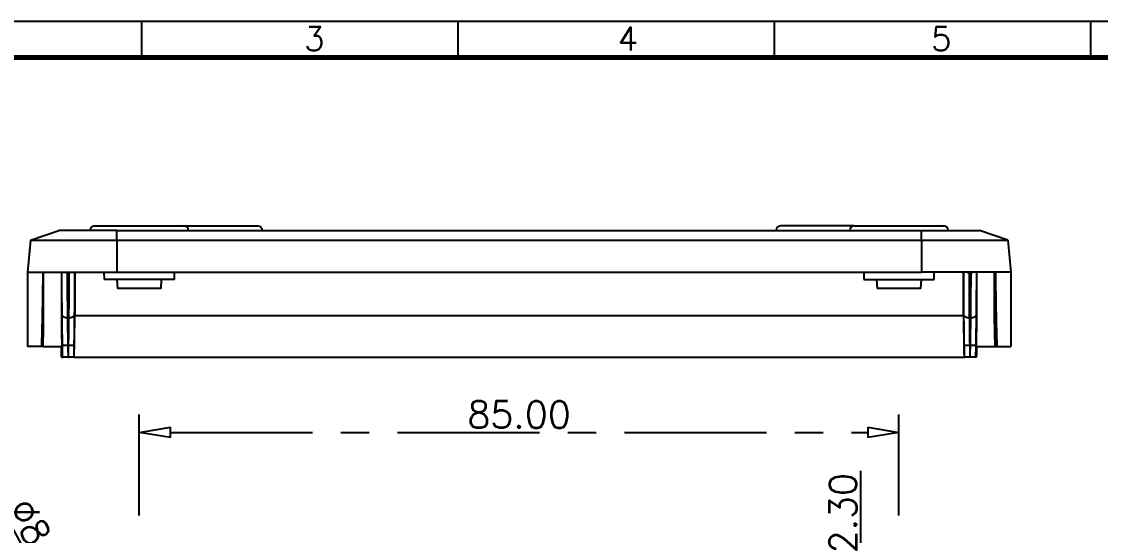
# Model space of a CAD drawing. Header units: millimetres. Extents: x 3683 to 5830, y 1279 to 1555.
# Drawn here: x 3744.7 to 3865.4, y 1497.5 to 1555 of the extents above; entities that cross this region are included whole.
import ezdxf

# ---------------------------------------------------------------- set-up
doc = ezdxf.new("R2010")
doc.units = ezdxf.units.MM
doc.header["$LTSCALE"] = 0.5
doc.linetypes.add('CENTER', pattern=[50.8, 31.75, -6.35, 6.35, -6.35])
doc.layers.add('112', color=7, linetype='Continuous', true_color=0xffffff)
doc.layers.add('A1_KUANG', color=7, linetype='Continuous')
doc.layers.add('A4_KUANG', color=7, linetype='Continuous')
doc.layers.add('dim', color=82, linetype='Continuous', lineweight=9)
doc.styles.get("Standard").update_dxf_attribs({"font": 'txt', "bigfont": 'gbcbig.shx'})
doc.dimstyles.new('VT-3.00', dxfattribs={"dimtxt": 3, "dimasz": 3.5, "dimexe": 2, "dimexo": 1.8, "dimgap": 0.5, "dimtad": 1, "dimzin": 0, "dimdsep": 46, "dimtxsty": 'Standard', "dimblk": 'CLOSEDBLANK', "dimcen": 0.3, "dimclrd": 1, "dimclre": 1, "dimclrt": 7, "dimadec": 1, "dimazin": 0, "dimtfac": 1, "dimtofl": 0, "dimtmove": 0, "dimatfit": 3, "dimldrblk": 'CLOSEDBLANK', "dimfxl": 0, "dimtolj": 1, "dimtzin": 0, "dimarcsym": 0})

# ---------------------------------------------------------------- blocks, each defined once
blk = doc.blocks.new('A$C3291225B')
at = {"layer": 'A4_KUANG'}
for p, q in [((53.317, 194.147), (53.317, 197.012)), ((78.543, 194.147), (78.543, 197.012)), ((103.769, 194.147), (103.769, 197.012)), ((128.995, 194.147), (128.995, 197.012)), ((258, 194.147), (2.865, 194.147))]:
    blk.add_line(p, q, dxfattribs=at)
at = {"layer": 'A4_KUANG', "color": 8}
blk.add_lwpolyline([(258, 0), (258, 197.012), (0, 197.012), (0, 0)], close=True, dxfattribs=at)
at = {"layer": 'A4_KUANG', "const_width": 0.4}
blk.add_lwpolyline([(2.865, 2.865), (2.865, 194.147), (255.126, 194.147), (255.135, 2.865), (2.865, 2.865)], dxfattribs=at)
at = {"layer": 'A4_KUANG'}
for s, p in [('3', (66.252, 194.69)), ('4', (91.254, 194.69)), ('5', (116.255, 194.69))]:
    blk.add_text(s, height=1.91, dxfattribs=at).set_placement(p)
blk = doc.blocks.new('_ClosedBlank')
at = {"color": 0, "linetype": 'ByBlock', "lineweight": -2}
for p, q in [((-1, 0.167), (0, 0)), ((-1, 0.167), (-1, -0.167)), ((0, 0), (-1, -0.167))]:
    blk.add_line(p, q, dxfattribs=at)
blk = doc.blocks.new('*D2')
at = {"layer": 'Defpoints', "color": 0, "linetype": 'CENTER'}
for p in [(8313.66, 3101.62), (8228.66, 3065.13), (8313.66, 3065.13)]:
    blk.add_point(p, dxfattribs=at)
at = {"layer": 'dim', "color": 1, "linetype": 'CENTER', "lineweight": -2}
for p, q in [((8228.66, 3066.93), (8228.66, 3103.62)), ((8313.66, 3066.93), (8313.66, 3103.62)), ((8232.16, 3101.62), (8310.16, 3101.62))]:
    blk.add_line(p, q, dxfattribs=at)
at = {"layer": 'dim', "color": 1, "linetype": 'CENTER', "lineweight": -2, "xscale": 3.5, "yscale": 3.5, "zscale": 3.5, "rotation": 180}
blk.add_blockref('_ClosedBlank', (8228.66, 3101.62), dxfattribs=at)
at = {"layer": 'dim', "color": 1, "linetype": 'CENTER', "lineweight": -2, "xscale": 3.5, "yscale": 3.5, "zscale": 3.5}
blk.add_blockref('_ClosedBlank', (8313.66, 3101.62), dxfattribs=at)
at = {"layer": 'dim', "color": 7, "linetype": 'CENTER', "insert": (8271.16, 3103.62), "char_height": 3, "attachment_point": 5}
blk.add_mtext('\\A1;85.00', dxfattribs=at)
blk = doc.blocks.new('*D11')
at = {"layer": 'Defpoints', "color": 0, "linetype": 'CENTER'}
for p in [(8226.73, 3068.64), (8230.59, 3061.62)]:
    blk.add_point(p, dxfattribs=at)
at = {"layer": 'dim', "color": 1, "linetype": 'CENTER', "lineweight": -2}
for p, q in [((8213.3, 3093.06), (8225.05, 3071.7)), ((8228.36, 3065.13), (8228.96, 3065.13)), ((8228.66, 3064.83), (8228.66, 3065.43))]:
    blk.add_line(p, q, dxfattribs=at)
at = {"layer": 'dim', "color": 1, "linetype": 'CENTER', "lineweight": -2, "xscale": 3.5, "yscale": 3.5, "zscale": 3.5, "rotation": 298.7962139689795}
blk.add_blockref('_ClosedBlank', (8226.73, 3068.64), dxfattribs=at)
at = {"layer": 'dim', "color": 7, "linetype": 'CENTER', "insert": (8217.95, 3088.77), "char_height": 3, "attachment_point": 5, "rotation": 298.7962}
blk.add_mtext('\\A1;∅8.00', dxfattribs=at)
blk = doc.blocks.new('*D75')
at = {"layer": 'Defpoints', "color": 0, "linetype": 'CENTER'}
for p in [(8305.46, 3080.83), (8309.4, 3080.83), (8305.46, 3078.53)]:
    blk.add_point(p, dxfattribs=at)
at = {"layer": 'dim', "color": 1, "linetype": 'CENTER', "lineweight": -2}
for p, q in [((8309.4, 3084.33), (8309.4, 3097.33)), ((8307.26, 3080.83), (8311.4, 3080.83)), ((8307.26, 3078.53), (8311.4, 3078.53)), ((8309.4, 3075.03), (8309.4, 3071.53))]:
    blk.add_line(p, q, dxfattribs=at)
at = {"layer": 'dim', "color": 1, "linetype": 'CENTER', "lineweight": -2, "xscale": 3.5, "yscale": 3.5, "zscale": 3.5}
for p, rotation in [((8309.4, 3080.83), 270), ((8309.4, 3078.53), 90)]:
    blk.add_blockref('_ClosedBlank', p, dxfattribs=dict(at, rotation=rotation))
at = {"layer": 'dim', "color": 7, "linetype": 'CENTER', "insert": (8307.4, 3092.58), "char_height": 3, "attachment_point": 5, "rotation": 90}
blk.add_mtext('\\A1;2.30', dxfattribs=at)

msp = doc.modelspace()

# ---------------------------------------------------------------- linework, layer by layer
at = {"layer": '112', "color": 7}
for p, q in [((3752.9, 1532.116), (3762.9, 1532.116)), ((3762.9, 1532.116), (3771.15, 1532.116)), ((3837.9, 1532.116), (3829.65, 1532.116)), ((3837.9, 1532.116), (3847.9, 1532.116)), ((3745.716, 1530.524), (3745.4, 1526.916)), ((3745.716, 1530.524), (3748.9, 1531.616)), ((3745.716, 1530.524), (3755.4, 1530.524)), ((3755.4, 1531.616), (3748.9, 1531.616)), ((3755.4, 1530.524), (3755.4, 1531.616)), ((3755.4, 1531.616), (3845.4, 1531.616)), ((3755.4, 1530.524), (3755.4, 1526.916)), ((3755.4, 1530.524), (3845.4, 1530.524)), ((3845.4, 1531.616), (3851.9, 1531.616)), ((3845.4, 1530.524), (3845.4, 1531.616)), ((3845.4, 1530.524), (3845.4, 1526.916)), ((3845.4, 1530.524), (3855.085, 1530.524)), ((3855.085, 1530.524), (3851.9, 1531.616)), ((3855.085, 1530.524), (3855.4, 1526.916)), ((3745.4, 1526.916), (3745.4, 1518.616)), ((3745.4, 1526.916), (3755.4, 1526.916)), ((3749.95, 1526.895), (3749.95, 1526.916)), ((3753.948, 1526.916), (3753.962, 1526.116)), ((3755.4, 1526.916), (3845.4, 1526.916)), ((3761.839, 1526.116), (3761.853, 1526.916)), ((3838.948, 1526.916), (3838.962, 1526.116)), ((3855.4, 1526.916), (3845.4, 1526.916)), ((3846.839, 1526.116), (3846.853, 1526.916)), ((3850.85, 1526.895), (3850.85, 1526.916)), ((3855.4, 1526.916), (3855.4, 1518.616)), ((3761.839, 1526.116), (3753.962, 1526.116)), ((3755.4, 1526.116), (3755.453, 1525.116)), ((3760.348, 1525.116), (3760.4, 1526.116)), ((3838.962, 1526.116), (3846.839, 1526.116)), ((3840.4, 1526.116), (3840.453, 1525.116)), ((3845.348, 1525.116), (3845.4, 1526.116)), ((3760.348, 1525.116), (3755.453, 1525.116)), ((3845.348, 1525.116), (3840.453, 1525.116)), ((3750.7, 1522.082), (3850.1, 1522.082)), ((3746.948, 1518.616), (3745.4, 1518.616)), ((3747.138, 1518.616), (3749.232, 1518.616)), ((3749.911, 1518.761), (3749.99, 1518.761)), ((3850.811, 1518.761), (3850.89, 1518.761)), ((3851.569, 1518.616), (3853.663, 1518.616)), ((3853.853, 1518.616), (3855.4, 1518.616)), ((3749.934, 1517.416), (3749.967, 1517.416)), ((3750.623, 1517.416), (3850.178, 1517.416)), ((3850.867, 1517.416), (3850.834, 1517.416))]:
    msp.add_line(p, q, dxfattribs=at)
for centre, start, end in [((3752.9, 1531.616), 90, 180), ((3762.9, 1531.616), 0, 90), ((3829.65, 1531.616), 90, 180), ((3837.9, 1531.616), 90, 180), ((3847.9, 1531.616), 0, 90)]:
    msp.add_arc(centre, 0.5, start, end, dxfattribs=at)
at = {"layer": '112', "color": 7, "extrusion": (0, 0, -1)}
msp.add_arc((-3771.15, 1531.616), 0.5, 90, 180, dxfattribs=at)
at = {"layer": '112', "color": 7}
for centre, major_axis, ratio, start_param, end_param in [((3749.837, 1527.485), (0.6, 0.002), 0.9964357, 4.3935793, 4.7088753), ((3750.063, 1527.483), (-0.6, 0.002), 0.9964357, 1.5743142, 1.8908573), ((3850.737, 1527.483), (0.6, 0.002), 0.9964357, 4.3923338, 4.7088753), ((3850.963, 1527.485), (-0.6, 0.002), 0.9964357, 1.5743126, 1.8896086), ((3749.868, 1522.093), (0.6, 0.006), 0.3906636, 3.1627417, 4.7087967), ((3750.033, 1522.093), (-0.6, 0.006), 0.3906636, 1.5743886, 3.1204437), ((3850.768, 1522.093), (0.6, 0.006), 0.3906636, 3.1627417, 4.7087967), ((3850.933, 1522.093), (-0.6, 0.006), 0.3906636, 1.5743886, 3.1204437), ((3749.911, 1518.771), (0.6, 0.01), 0.0174499, 3.1655126, 4.7120915), ((3749.99, 1518.771), (-0.6, 0.01), 0.0174499, 1.5710938, 3.1176727), ((3850.811, 1518.771), (0.6, 0.01), 0.0174499, 3.1655126, 4.7120915), ((3850.89, 1518.771), (-0.6, 0.01), 0.0174499, 1.5710938, 3.1176727)]:
    msp.add_ellipse(centre, major_axis=major_axis, ratio=ratio, start_param=start_param, end_param=end_param, dxfattribs=at)
for points, knots in [([(3747.106, 1526.918), (3747.106, 1526.914), (3747.106, 1526.888), (3747.105, 1526.805), (3747.105, 1526.77), (3747.104, 1526.686), (3747.104, 1526.637), (3747.102, 1526.471), (3747.101, 1526.334), (3747.098, 1526.009), (3747.096, 1525.821), (3747.093, 1525.501), (3747.091, 1525.388), (3747.089, 1525.152), (3747.087, 1525.029), (3747.083, 1524.644), (3747.079, 1524.368), (3747.073, 1523.922), (3747.071, 1523.769), (3747.066, 1523.452), (3747.063, 1523.289), (3747.055, 1522.79), (3747.049, 1522.444), (3747.042, 1522.082)], [0, 0, 0, 0, 0.125, 0.125, 0.1875, 0.1875, 0.25, 0.25, 0.375, 0.375, 0.5, 0.5, 0.5625, 0.5625, 0.625, 0.625, 0.75, 0.75, 0.8125, 0.8125, 0.875, 0.875, 1, 1, 1, 1]), ([(3747.2, 1522.082), (3747.2, 1522.127), (3747.2, 1522.277), (3747.2, 1522.59), (3747.201, 1523.077), (3747.201, 1523.714), (3747.201, 1524.421), (3747.201, 1525.096), (3747.201, 1525.769), (3747.201, 1526.37), (3747.201, 1526.762), (3747.2, 1526.921)], [0, 0, 0, 0, 0.0238721, 0.0805321, 0.1699455, 0.2920806, 0.4399999, 0.5841164, 0.7068467, 0.8761464, 1, 1, 1, 1]), ([(3749.2, 1526.926), (3749.2, 1526.883), (3749.2, 1526.84), (3749.2, 1526.705), (3749.2, 1526.611), (3749.2, 1526.422), (3749.2, 1526.326), (3749.2, 1525.837), (3749.2, 1525.422), (3749.2, 1524.762), (3749.2, 1524.536), (3749.2, 1524.072), (3749.2, 1523.833), (3749.2, 1523.103), (3749.2, 1522.601), (3749.2, 1522.082)], [0, 0, 0, 0, 0.0332492, 0.0332492, 0.1023029, 0.1023029, 0.1713565, 0.1713565, 0.447571, 0.447571, 0.5856782, 0.5856782, 0.7237855, 0.7237855, 1, 1, 1, 1]), ([(3749.268, 1522.082), (3749.265, 1522.456), (3749.262, 1522.819), (3749.257, 1523.51), (3749.255, 1523.839), (3749.251, 1524.466), (3749.249, 1524.762), (3749.246, 1525.323), (3749.245, 1525.58), (3749.243, 1526.05), (3749.242, 1526.262), (3749.241, 1526.547), (3749.24, 1526.636), (3749.24, 1526.795), (3749.239, 1526.865), (3749.239, 1526.929)], [0, 0, 0, 0, 0.1680143, 0.1680143, 0.3360286, 0.3360286, 0.5040429, 0.5040429, 0.6720573, 0.6720573, 0.8400716, 0.8400716, 0.9240787, 0.9240787, 1, 1, 1, 1]), ([(3749.837, 1526.886), (3749.837, 1526.854), (3749.838, 1526.797), (3749.838, 1526.634), (3749.839, 1526.528), (3749.839, 1526.332), (3749.84, 1526.261), (3749.84, 1526.105), (3749.841, 1526.022), (3749.842, 1525.757), (3749.843, 1525.559), (3749.845, 1525.121), (3749.846, 1524.881), (3749.849, 1524.358), (3749.851, 1524.081), (3749.854, 1523.497), (3749.857, 1523.19), (3749.862, 1522.546), (3749.865, 1522.207), (3749.868, 1521.858)], [0, 0, 0, 0, 0.125, 0.125, 0.25, 0.25, 0.3125, 0.3125, 0.375, 0.375, 0.5, 0.5, 0.625, 0.625, 0.75, 0.75, 0.875, 0.875, 1, 1, 1, 1]), ([(3750.064, 1526.885), (3750.064, 1526.89), (3750.048, 1526.891), (3750.006, 1526.894), (3749.979, 1526.895), (3749.95, 1526.895)], [0, 0, 0, 0, 0.5, 0.5, 1, 1, 1, 1]), ([(3750.033, 1521.858), (3750.036, 1522.207), (3750.039, 1522.546), (3750.044, 1523.19), (3750.047, 1523.497), (3750.05, 1524.081), (3750.052, 1524.358), (3750.055, 1524.881), (3750.056, 1525.121), (3750.058, 1525.559), (3750.059, 1525.757), (3750.06, 1526.022), (3750.061, 1526.105), (3750.061, 1526.261), (3750.062, 1526.332), (3750.062, 1526.528), (3750.063, 1526.634), (3750.063, 1526.797), (3750.063, 1526.854), (3750.064, 1526.886)], [0, 0, 0, 0, 0.125, 0.125, 0.25, 0.25, 0.375, 0.375, 0.5, 0.5, 0.625, 0.625, 0.6875, 0.6875, 0.75, 0.75, 0.875, 0.875, 1, 1, 1, 1]), ([(3750.662, 1526.923), (3750.661, 1526.86), (3750.661, 1526.792), (3750.661, 1526.636), (3750.66, 1526.547), (3750.659, 1526.262), (3750.658, 1526.05), (3750.656, 1525.58), (3750.655, 1525.323), (3750.652, 1524.762), (3750.65, 1524.466), (3750.646, 1523.839), (3750.644, 1523.51), (3750.639, 1522.819), (3750.636, 1522.456), (3750.633, 1522.082)], [0, 0, 0, 0, 0.0734892, 0.0734892, 0.1577175, 0.1577175, 0.326174, 0.326174, 0.4946305, 0.4946305, 0.663087, 0.663087, 0.8315435, 0.8315435, 1, 1, 1, 1]), ([(3750.7, 1526.926), (3750.7, 1526.883), (3750.7, 1526.84), (3750.7, 1526.705), (3750.7, 1526.611), (3750.7, 1526.422), (3750.7, 1526.326), (3750.701, 1525.837), (3750.701, 1525.422), (3750.701, 1524.762), (3750.701, 1524.536), (3750.701, 1524.072), (3750.701, 1523.833), (3750.7, 1523.103), (3750.7, 1522.601), (3750.7, 1522.082)], [0, 0, 0, 0, 0.0332492, 0.0332492, 0.1023029, 0.1023029, 0.1713565, 0.1713565, 0.447571, 0.447571, 0.5856782, 0.5856782, 0.7237855, 0.7237855, 1, 1, 1, 1]), ([(3850.1, 1522.082), (3850.1, 1522.601), (3850.1, 1523.1), (3850.1, 1524.062), (3850.1, 1524.524), (3850.1, 1525.189), (3850.1, 1525.406), (3850.1, 1525.826), (3850.1, 1526.028), (3850.1, 1526.469), (3850.1, 1526.703), (3850.1, 1526.926)], [0, 0, 0, 0, 0.2754062, 0.2754062, 0.5508124, 0.5508124, 0.6885155, 0.6885155, 0.8262186, 0.8262186, 1, 1, 1, 1]), ([(3850.168, 1522.082), (3850.165, 1522.456), (3850.162, 1522.814), (3850.157, 1523.502), (3850.155, 1523.832), (3850.152, 1524.304), (3850.151, 1524.458), (3850.149, 1524.757), (3850.148, 1524.902), (3850.146, 1525.319), (3850.145, 1525.575), (3850.143, 1526.045), (3850.142, 1526.259), (3850.14, 1526.632), (3850.14, 1526.789), (3850.139, 1526.924)], [0, 0, 0, 0, 0.1682051, 0.1682051, 0.3364101, 0.3364101, 0.4205127, 0.4205127, 0.5046152, 0.5046152, 0.6728203, 0.6728203, 0.8410253, 0.8410253, 1, 1, 1, 1]), ([(3850.737, 1526.886), (3850.737, 1526.854), (3850.738, 1526.797), (3850.738, 1526.634), (3850.739, 1526.528), (3850.739, 1526.332), (3850.74, 1526.261), (3850.74, 1526.105), (3850.741, 1526.022), (3850.742, 1525.757), (3850.743, 1525.559), (3850.745, 1525.121), (3850.746, 1524.881), (3850.749, 1524.358), (3850.751, 1524.081), (3850.754, 1523.497), (3850.757, 1523.19), (3850.762, 1522.546), (3850.765, 1522.207), (3850.768, 1521.858)], [0, 0, 0, 0, 0.125, 0.125, 0.25, 0.25, 0.3125, 0.3125, 0.375, 0.375, 0.5, 0.5, 0.625, 0.625, 0.75, 0.75, 0.875, 0.875, 1, 1, 1, 1]), ([(3850.964, 1526.885), (3850.964, 1526.89), (3850.948, 1526.891), (3850.906, 1526.894), (3850.879, 1526.895), (3850.85, 1526.895)], [0, 0, 0, 0, 0.5, 0.5, 1, 1, 1, 1]), ([(3850.933, 1521.858), (3850.936, 1522.207), (3850.939, 1522.546), (3850.944, 1523.19), (3850.947, 1523.497), (3850.95, 1524.081), (3850.952, 1524.358), (3850.955, 1524.881), (3850.956, 1525.121), (3850.958, 1525.559), (3850.959, 1525.757), (3850.96, 1526.022), (3850.961, 1526.105), (3850.961, 1526.261), (3850.962, 1526.332), (3850.962, 1526.528), (3850.963, 1526.634), (3850.963, 1526.797), (3850.963, 1526.854), (3850.964, 1526.886)], [0, 0, 0, 0, 0.125, 0.125, 0.25, 0.25, 0.375, 0.375, 0.5, 0.5, 0.625, 0.625, 0.6875, 0.6875, 0.75, 0.75, 0.875, 0.875, 1, 1, 1, 1]), ([(3851.562, 1526.923), (3851.561, 1526.86), (3851.561, 1526.792), (3851.561, 1526.636), (3851.56, 1526.547), (3851.559, 1526.262), (3851.558, 1526.05), (3851.556, 1525.58), (3851.555, 1525.323), (3851.552, 1524.762), (3851.55, 1524.466), (3851.546, 1523.839), (3851.544, 1523.51), (3851.539, 1522.819), (3851.536, 1522.456), (3851.533, 1522.082)], [0, 0, 0, 0, 0.0734892, 0.0734892, 0.1577175, 0.1577175, 0.326174, 0.326174, 0.4946305, 0.4946305, 0.663087, 0.663087, 0.8315435, 0.8315435, 1, 1, 1, 1]), ([(3851.6, 1522.082), (3851.6, 1522.601), (3851.6, 1523.1), (3851.601, 1524.062), (3851.601, 1524.524), (3851.601, 1525.189), (3851.601, 1525.406), (3851.601, 1525.826), (3851.6, 1526.028), (3851.6, 1526.469), (3851.6, 1526.703), (3851.6, 1526.926)], [0, 0, 0, 0, 0.2754062, 0.2754062, 0.5508124, 0.5508124, 0.6885155, 0.6885155, 0.8262186, 0.8262186, 1, 1, 1, 1]), ([(3853.695, 1526.918), (3853.695, 1526.914), (3853.695, 1526.888), (3853.696, 1526.804), (3853.696, 1526.77), (3853.697, 1526.685), (3853.697, 1526.636), (3853.699, 1526.47), (3853.7, 1526.332), (3853.703, 1526.007), (3853.705, 1525.819), (3853.709, 1525.389), (3853.712, 1525.153), (3853.718, 1524.639), (3853.722, 1524.362), (3853.728, 1523.915), (3853.73, 1523.76), (3853.735, 1523.442), (3853.738, 1523.28), (3853.746, 1522.784), (3853.752, 1522.44), (3853.759, 1522.082)], [0, 0, 0, 0, 0.125, 0.125, 0.1875, 0.1875, 0.25, 0.25, 0.375, 0.375, 0.5, 0.5, 0.625, 0.625, 0.75, 0.75, 0.8125, 0.8125, 0.875, 0.875, 1, 1, 1, 1]), ([(3747.042, 1522.082), (3747.031, 1521.537), (3747.018, 1520.974), (3746.995, 1520.105), (3746.987, 1519.812), (3746.973, 1519.365), (3746.968, 1519.215), (3746.959, 1518.916), (3746.953, 1518.766), (3746.948, 1518.616)], [0, 0, 0, 0, 0.5, 0.5, 0.75, 0.75, 0.875, 0.875, 1, 1, 1, 1]), ([(3747.2, 1522.082), (3747.117, 1522.082), (3747.09, 1522.082), (3747.06, 1522.082), (3747.054, 1522.082), (3747.048, 1522.082), (3747.042, 1522.082)], [0, 0, 0, 0, 0.8174879, 0.8174879, 0.8174879, 1, 1, 1, 1]), ([(3747.138, 1518.616), (3747.159, 1519.209), (3747.174, 1519.794), (3747.195, 1520.949), (3747.2, 1521.52), (3747.2, 1522.082)], [0, 0, 0, 0, 0.5, 0.5, 1, 1, 1, 1]), ([(3749.311, 1518.761), (3749.301, 1519.337), (3749.293, 1519.902), (3749.279, 1521.009), (3749.273, 1521.551), (3749.268, 1522.082)], [0, 0, 0, 0, 0.5, 0.5, 1, 1, 1, 1]), ([(3750.633, 1522.082), (3750.628, 1521.551), (3750.622, 1521.009), (3750.608, 1519.902), (3750.6, 1519.337), (3750.59, 1518.761)], [0, 0, 0, 0, 0.5, 0.5, 1, 1, 1, 1]), ([(3850.211, 1518.761), (3850.201, 1519.337), (3850.193, 1519.902), (3850.179, 1521.009), (3850.173, 1521.551), (3850.168, 1522.082)], [0, 0, 0, 0, 0.5, 0.5, 1, 1, 1, 1]), ([(3851.533, 1522.082), (3851.528, 1521.551), (3851.522, 1521.009), (3851.508, 1519.902), (3851.5, 1519.337), (3851.49, 1518.761)], [0, 0, 0, 0, 0.5, 0.5, 1, 1, 1, 1]), ([(3853.663, 1518.616), (3853.642, 1519.209), (3853.627, 1519.794), (3853.606, 1520.949), (3853.6, 1521.52), (3853.6, 1522.082)], [0, 0, 0, 0, 0.5, 0.5, 1, 1, 1, 1]), ([(3853.759, 1522.082), (3853.77, 1521.537), (3853.783, 1520.974), (3853.806, 1520.105), (3853.814, 1519.812), (3853.828, 1519.365), (3853.833, 1519.215), (3853.842, 1518.916), (3853.847, 1518.766), (3853.853, 1518.616)], [0, 0, 0, 0, 0.5, 0.5, 0.75, 0.75, 0.875, 0.875, 1, 1, 1, 1]), ([(3749.868, 1521.858), (3749.873, 1521.363), (3749.879, 1520.858), (3749.893, 1519.825), (3749.901, 1519.298), (3749.911, 1518.761)], [0, 0, 0, 0, 0.5, 0.5, 1, 1, 1, 1]), ([(3749.99, 1518.761), (3750, 1519.298), (3750.008, 1519.825), (3750.022, 1520.858), (3750.028, 1521.363), (3750.033, 1521.858)], [0, 0, 0, 0, 0.5, 0.5, 1, 1, 1, 1]), ([(3850.768, 1521.858), (3850.773, 1521.363), (3850.779, 1520.858), (3850.793, 1519.825), (3850.801, 1519.298), (3850.811, 1518.761)], [0, 0, 0, 0, 0.5, 0.5, 1, 1, 1, 1]), ([(3850.89, 1518.761), (3850.9, 1519.298), (3850.908, 1519.825), (3850.922, 1520.858), (3850.928, 1521.363), (3850.933, 1521.858)], [0, 0, 0, 0, 0.5, 0.5, 1, 1, 1, 1]), ([(3749.334, 1517.416), (3749.327, 1517.816), (3749.32, 1518.216), (3749.314, 1518.615), (3749.313, 1518.664), (3749.312, 1518.712), (3749.311, 1518.761)], [0, 0, 0, 0, 0.8920263, 0.8920263, 0.8920263, 1, 1, 1, 1]), ([(3750.59, 1518.761), (3750.583, 1518.361), (3750.576, 1517.961), (3750.569, 1517.561), (3750.569, 1517.513), (3750.568, 1517.464), (3750.567, 1517.416)], [0, 0, 0, 0, 0.8920263, 0.8920263, 0.8920263, 1, 1, 1, 1]), ([(3850.234, 1517.416), (3850.227, 1517.816), (3850.22, 1518.216), (3850.214, 1518.615), (3850.213, 1518.664), (3850.212, 1518.712), (3850.211, 1518.761)], [0, 0, 0, 0, 0.8920263, 0.8920263, 0.8920263, 1, 1, 1, 1]), ([(3851.49, 1518.761), (3851.483, 1518.361), (3851.476, 1517.961), (3851.469, 1517.561), (3851.469, 1517.513), (3851.468, 1517.464), (3851.467, 1517.416)], [0, 0, 0, 0, 0.8920263, 0.8920263, 0.8920263, 1, 1, 1, 1]), ([(3749.213, 1517.416), (3749.243, 1517.416), (3749.278, 1517.416), (3749.3, 1517.416), (3749.315, 1517.416), (3749.325, 1517.416), (3749.334, 1517.416)], [0, 0, 0, 0, 0.6025276, 0.6025276, 0.6025276, 1, 1, 1, 1]), ([(3749.934, 1517.416), (3749.867, 1517.416), (3749.799, 1517.416), (3749.735, 1517.416), (3749.672, 1517.416), (3749.611, 1517.416), (3749.559, 1517.416), (3749.507, 1517.416), (3749.461, 1517.416), (3749.425, 1517.416), (3749.389, 1517.416), (3749.363, 1517.416), (3749.348, 1517.416), (3749.344, 1517.416), (3749.339, 1517.416), (3749.334, 1517.416)], [0, 0, 0, 0, 0.2183111, 0.2183111, 0.2183111, 0.4366248, 0.4366248, 0.4366248, 0.6549027, 0.6549027, 0.6549027, 0.873166, 0.873166, 0.873166, 1, 1, 1, 1]), ([(3750.568, 1517.416), (3750.564, 1517.416), (3750.552, 1517.416), (3750.528, 1517.416), (3750.505, 1517.416), (3750.47, 1517.416), (3750.426, 1517.416), (3750.383, 1517.416), (3750.331, 1517.416), (3750.273, 1517.416), (3750.215, 1517.416), (3750.151, 1517.416), (3750.085, 1517.416), (3750.046, 1517.416), (3750.007, 1517.416), (3749.967, 1517.416)], [0, 0, 0, 0, 0.2183111, 0.2183111, 0.2183111, 0.4366248, 0.4366248, 0.4366248, 0.6549026, 0.6549026, 0.6549026, 0.8731659, 0.8731659, 0.8731659, 1, 1, 1, 1]), ([(3850.834, 1517.416), (3850.767, 1517.416), (3850.699, 1517.416), (3850.635, 1517.416), (3850.572, 1517.416), (3850.511, 1517.416), (3850.459, 1517.416), (3850.407, 1517.416), (3850.361, 1517.416), (3850.325, 1517.416), (3850.289, 1517.416), (3850.263, 1517.416), (3850.248, 1517.416), (3850.244, 1517.416), (3850.239, 1517.416), (3850.234, 1517.416)], [0, 0, 0, 0, 0.2183111, 0.2183111, 0.2183111, 0.4366248, 0.4366248, 0.4366248, 0.6549027, 0.6549027, 0.6549027, 0.873166, 0.873166, 0.873166, 1, 1, 1, 1]), ([(3851.468, 1517.416), (3851.464, 1517.416), (3851.452, 1517.416), (3851.428, 1517.416), (3851.405, 1517.416), (3851.37, 1517.416), (3851.326, 1517.416), (3851.283, 1517.416), (3851.231, 1517.416), (3851.173, 1517.416), (3851.115, 1517.416), (3851.051, 1517.416), (3850.985, 1517.416), (3850.946, 1517.416), (3850.907, 1517.416), (3850.867, 1517.416)], [0, 0, 0, 0, 0.2183111, 0.2183111, 0.2183111, 0.4366248, 0.4366248, 0.4366248, 0.6549026, 0.6549026, 0.6549026, 0.8731659, 0.8731659, 0.8731659, 1, 1, 1, 1]), ([(3851.588, 1517.416), (3851.558, 1517.416), (3851.523, 1517.416), (3851.501, 1517.416), (3851.486, 1517.416), (3851.476, 1517.416), (3851.467, 1517.416)], [0, 0, 0, 0, 0.6025276, 0.6025276, 0.6025276, 1, 1, 1, 1])]:
    msp.add_open_spline(points, degree=3, knots=knots, dxfattribs=at)
for points in [[(3749.855, 1526.891), (3749.849, 1526.89), (3749.844, 1526.889), (3749.837, 1526.886)], [(3749.884, 1526.893), (3749.873, 1526.892), (3749.863, 1526.891), (3749.855, 1526.891)], [(3749.915, 1526.894), (3749.904, 1526.894), (3749.893, 1526.893), (3749.884, 1526.893)], [(3749.95, 1526.895), (3749.938, 1526.895), (3749.926, 1526.894), (3749.915, 1526.894)], [(3850.755, 1526.891), (3850.749, 1526.89), (3850.744, 1526.889), (3850.737, 1526.886)], [(3850.784, 1526.893), (3850.773, 1526.892), (3850.763, 1526.891), (3850.755, 1526.891)], [(3850.815, 1526.894), (3850.804, 1526.894), (3850.793, 1526.893), (3850.784, 1526.893)], [(3850.85, 1526.895), (3850.838, 1526.895), (3850.826, 1526.894), (3850.815, 1526.894)], [(3853.6, 1522.082), (3853.6, 1523.944), (3853.6, 1525.632), (3853.6, 1526.92)], [(3749.2, 1522.082), (3749.2, 1521.52), (3749.206, 1520.379), (3749.221, 1519.209), (3749.232, 1518.616)], [(3749.268, 1522.082), (3749.254, 1522.082), (3749.24, 1522.082), (3749.2, 1522.082)], [(3750.623, 1517.416), (3750.649, 1518.971), (3750.675, 1520.527), (3750.7, 1522.082)], [(3750.633, 1522.082), (3750.647, 1522.082), (3750.661, 1522.082), (3750.7, 1522.082)], [(3850.1, 1522.082), (3850.14, 1522.082), (3850.154, 1522.082), (3850.168, 1522.082)], [(3850.1, 1522.082), (3850.126, 1520.527), (3850.152, 1518.971), (3850.178, 1517.416)], [(3851.6, 1522.082), (3851.561, 1522.082), (3851.547, 1522.082), (3851.533, 1522.082)], [(3851.569, 1518.616), (3851.58, 1519.209), (3851.595, 1520.379), (3851.6, 1521.52), (3851.6, 1522.082)], [(3853.759, 1522.082), (3853.727, 1522.082), (3853.702, 1522.082), (3853.6, 1522.082)], [(3747.138, 1518.616), (3747.043, 1518.616), (3746.984, 1518.616), (3746.948, 1518.616)], [(3749.213, 1517.416), (3749.205, 1517.816), (3749.197, 1518.216), (3749.189, 1518.616)], [(3749.911, 1518.761), (3749.918, 1518.312), (3749.926, 1517.864), (3749.934, 1517.416)], [(3749.967, 1517.416), (3749.975, 1517.864), (3749.982, 1518.312), (3749.99, 1518.761)], [(3850.811, 1518.761), (3850.818, 1518.312), (3850.826, 1517.864), (3850.834, 1517.416)], [(3850.867, 1517.416), (3850.875, 1517.864), (3850.882, 1518.312), (3850.89, 1518.761)], [(3851.588, 1517.416), (3851.596, 1517.816), (3851.604, 1518.216), (3851.611, 1518.616)], [(3853.663, 1518.616), (3853.758, 1518.616), (3853.817, 1518.616), (3853.853, 1518.616)], [(3750.623, 1517.416), (3750.595, 1517.416), (3750.58, 1517.416), (3750.567, 1517.416)], [(3850.178, 1517.416), (3850.206, 1517.416), (3850.221, 1517.416), (3850.234, 1517.416)]]:
    msp.add_open_spline(points, degree=3, dxfattribs=at)

# ---------------------------------------------------------------- block references
at = {"layer": 'A1_KUANG', "color": 1, "lineweight": 0, "xscale": 1.403050184557287, "yscale": 1.403050184557515, "zscale": 1.403050184556499}
msp.add_blockref('A$C3291225B', (3683.383, 1278.573), dxfattribs=at)

# ---------------------------------------------------------------- dimensions: what is measured, and where the dimension line sits
at = {"layer": 'dim', "linetype": 'CENTER'}
dim = msp.add_linear_dim(base=(3842.9, 1508.987), p1=(3757.9, 1472.5), p2=(3842.9, 1472.5), dimstyle='VT-3.00', dxfattribs=at)
dim.commit()
dim.dimension.update_dxf_attribs({"geometry": '*D2', "text_midpoint": (3800.4, 1508.987), "dimtype": 128, "insert": (-4470.759, -1592.63)})
dim = msp.add_linear_dim(base=(3838.639, 1488.2), p1=(3834.7, 1485.9), p2=(3834.7, 1488.2), angle=90, dimstyle='VT-3.00', dxfattribs=at)
dim.commit()
dim.dimension.update_dxf_attribs({"geometry": '*D75', "text_midpoint": (3836.639, 1499.95), "insert": (-4470.759, -1592.63)})
dim = msp.add_diameter_dim_2p(p1=(3759.827, 1468.995), p2=(3755.974, 1476.005), dimstyle='VT-3.00', dxfattribs=at)
dim.commit()
dim.dimension.update_dxf_attribs({"geometry": '*D11', "text_midpoint": (3745.437, 1495.175), "dimtype": 131, "insert": (-4470.759, -1592.63)})

doc.saveas('drawing.dxf')
